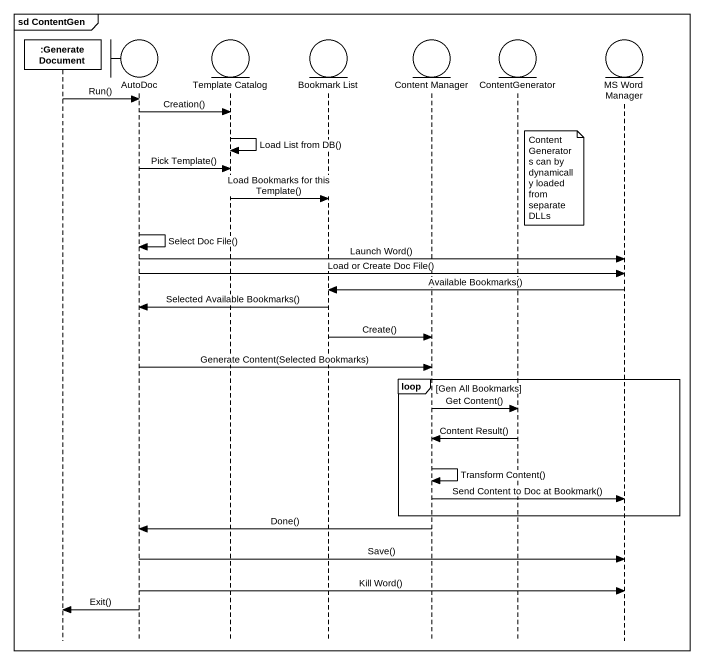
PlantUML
@startuml
mainframe sd ContentGen
hide footbox
participant ":Generate Document" as Generate_Document
boundary AutoDoc
entity "Template Catalog" as Template_Catalog
entity "Bookmark List" as Bookmark_List
entity "Content Manager" as Content_Manager
entity ContentGenerator
entity "MS Word Manager" as MS_Word_Manager

Generate_Document -> AutoDoc : Run()
AutoDoc -> Template_Catalog : Creation()
Template_Catalog -> Template_Catalog : Load List from DB()
AutoDoc -> Template_Catalog : Pick Template()
note right of ContentGenerator : Content Generators can by dynamically loaded from separate DLLs
Template_Catalog -> Bookmark_List : Load Bookmarks for this Template()
AutoDoc -> AutoDoc : Select Doc File()
AutoDoc -> MS_Word_Manager : Launch Word()
AutoDoc -> MS_Word_Manager : Load or Create Doc File()
MS_Word_Manager -> Bookmark_List : Available Bookmarks()
Bookmark_List -> AutoDoc : Selected Available Bookmarks()
Bookmark_List -> Content_Manager : Create()
AutoDoc -> Content_Manager : Generate Content(Selected Bookmarks)
loop Gen All Bookmarks
  Content_Manager -> ContentGenerator : Get Content()
  ContentGenerator -> Content_Manager : Content Result()
  Content_Manager -> Content_Manager : Transform Content()
  Content_Manager -> MS_Word_Manager : Send Content to Doc at Bookmark()
end
Content_Manager -> AutoDoc : Done()
AutoDoc -> MS_Word_Manager : Save()
AutoDoc -> MS_Word_Manager : Kill Word()
AutoDoc -> Generate_Document : Exit()
@enduml
